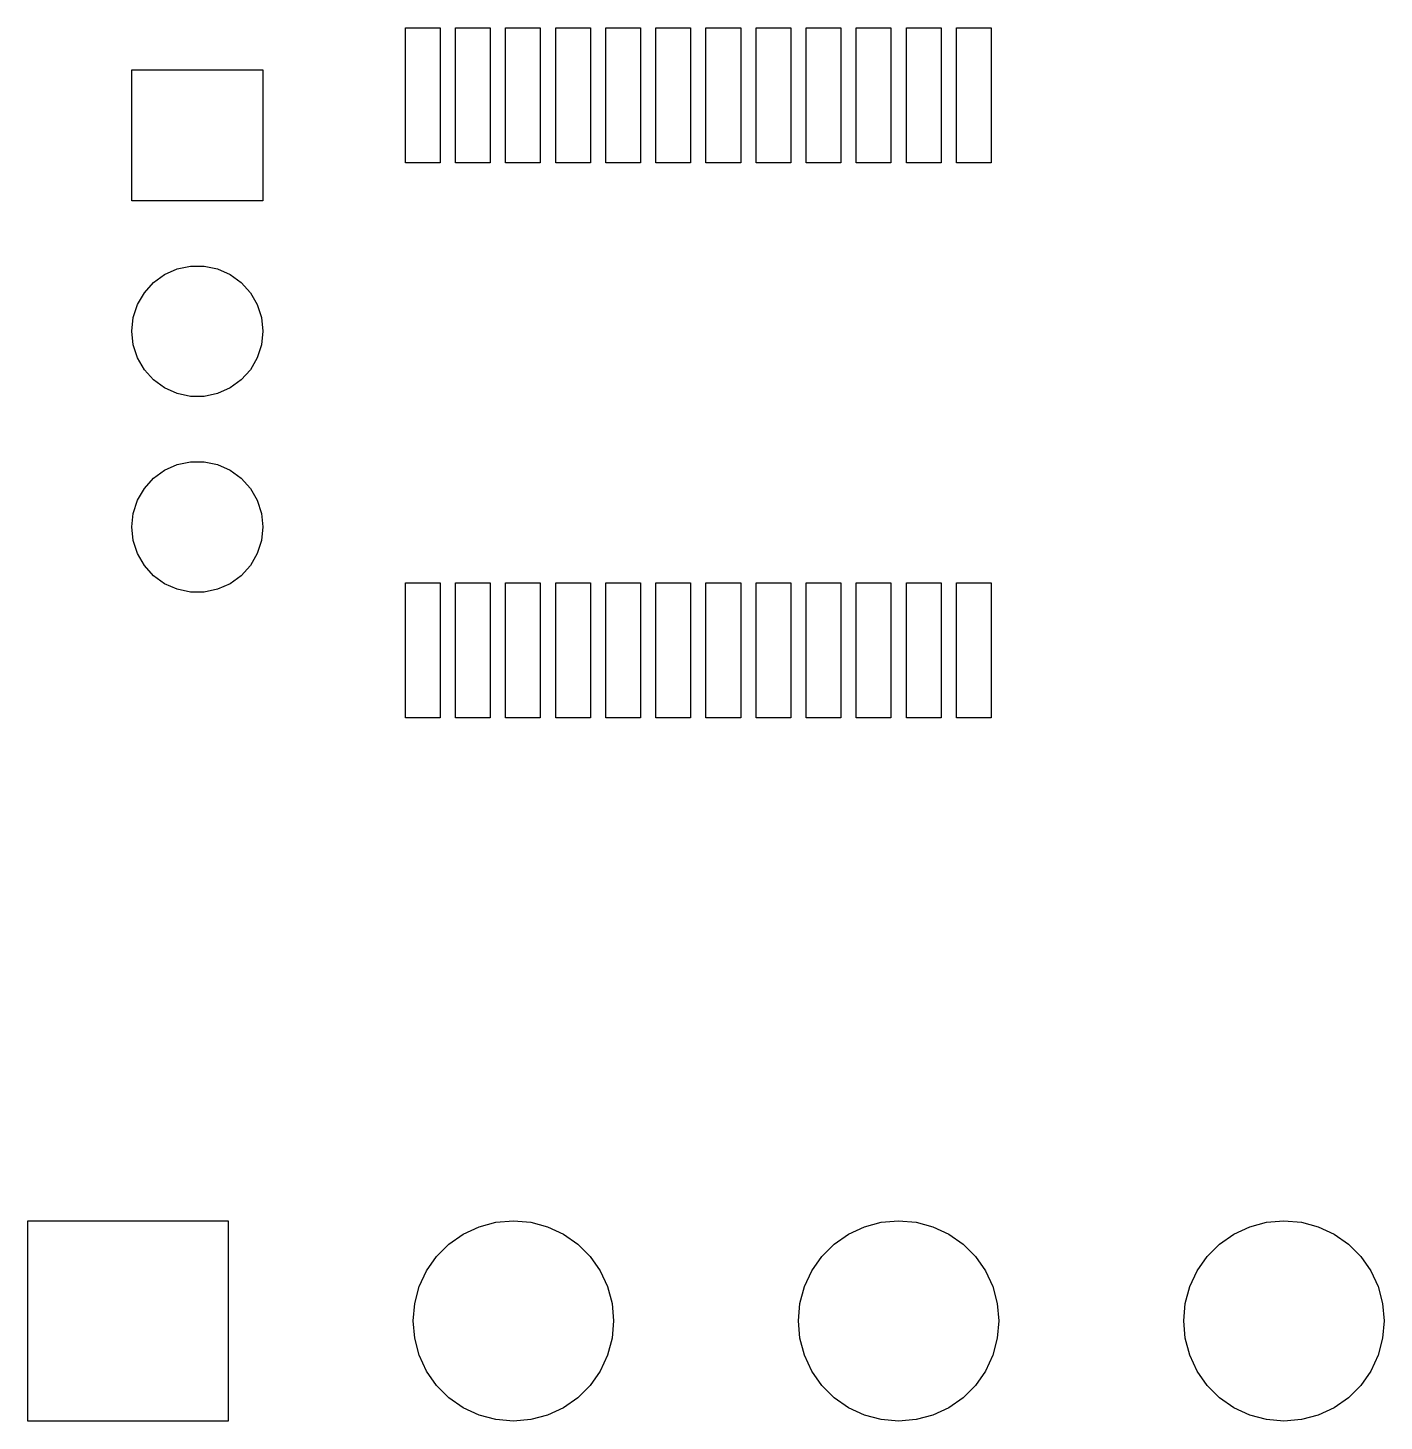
# Model space of a CAD drawing. Extents: x 101.8 to 145.3, y -121.1 to -50.5.
# Drawn here: x 126.8 to 144.4, y -121.1 to -103.02 of the extents above; entities that cross this region are included whole.
import ezdxf

# ---------------------------------------------------------------- set-up
doc = ezdxf.new("R2010")
doc.units = 0
doc.layers.add('BLACK', color=7, linetype='CONTINUOUS')

msp = doc.modelspace()

# ---------------------------------------------------------------- linework, layer by layer
at = {"layer": 'BLACK', "linetype": 'CONTINUOUS'}
for p, q in [((131.7, -104.775), (131.7, -103.025)), ((131.7, -103.025), (132.15, -103.025)), ((132.15, -103.025), (132.15, -104.775)), ((132.35, -104.775), (132.35, -103.025)), ((132.35, -103.025), (132.8, -103.025)), ((132.8, -103.025), (132.8, -104.775)), ((133, -104.775), (133, -103.025)), ((133, -103.025), (133.45, -103.025)), ((133.45, -103.025), (133.45, -104.775)), ((133.65, -104.775), (133.65, -103.025)), ((133.65, -103.025), (134.1, -103.025)), ((134.1, -103.025), (134.1, -104.775)), ((134.3, -104.775), (134.3, -103.025)), ((134.3, -103.025), (134.75, -103.025)), ((134.75, -103.025), (134.75, -104.775)), ((134.95, -104.775), (134.95, -103.025)), ((134.95, -103.025), (135.4, -103.025)), ((135.4, -103.025), (135.4, -104.775)), ((135.6, -104.775), (135.6, -103.025)), ((135.6, -103.025), (136.05, -103.025)), ((136.05, -103.025), (136.05, -104.775)), ((136.25, -104.775), (136.25, -103.025)), ((136.25, -103.025), (136.7, -103.025)), ((136.7, -103.025), (136.7, -104.775)), ((136.9, -104.775), (136.9, -103.025)), ((136.9, -103.025), (137.35, -103.025)), ((137.35, -103.025), (137.35, -104.775)), ((137.55, -104.775), (137.55, -103.025)), ((137.55, -103.025), (138, -103.025)), ((138, -103.025), (138, -104.775)), ((138.2, -104.775), (138.2, -103.025)), ((138.2, -103.025), (138.65, -103.025)), ((138.65, -103.025), (138.65, -104.775)), ((138.85, -104.775), (138.85, -103.025)), ((138.85, -103.025), (139.3, -103.025)), ((139.3, -103.025), (139.3, -104.775)), ((128.15, -105.27), (128.15, -103.57)), ((128.15, -103.57), (129.85, -103.57)), ((129.85, -103.57), (129.85, -105.27)), ((132.15, -104.775), (131.7, -104.775)), ((132.8, -104.775), (132.35, -104.775)), ((133.45, -104.775), (133, -104.775)), ((134.1, -104.775), (133.65, -104.775)), ((134.75, -104.775), (134.3, -104.775)), ((135.4, -104.775), (134.95, -104.775)), ((136.05, -104.775), (135.6, -104.775)), ((136.7, -104.775), (136.25, -104.775)), ((137.35, -104.775), (136.9, -104.775)), ((138, -104.775), (137.55, -104.775)), ((138.65, -104.775), (138.2, -104.775)), ((139.3, -104.775), (138.85, -104.775)), ((129.85, -105.27), (128.15, -105.27)), ((128.431239, -106.328327), (128.575, -106.223878)), ((128.575, -106.223878), (128.737336, -106.151602)), ((128.737336, -106.151602), (128.911151, -106.114656)), ((128.911151, -106.114656), (129.088849, -106.114656)), ((129.088849, -106.114656), (129.262664, -106.151602)), ((129.262664, -106.151602), (129.425, -106.223878)), ((129.425, -106.223878), (129.568761, -106.328327)), ((128.223486, -106.614274), (128.312336, -106.460383)), ((128.312336, -106.460383), (128.431239, -106.328327)), ((129.568761, -106.328327), (129.687664, -106.460383)), ((129.687664, -106.460383), (129.776514, -106.614274)), ((128.168575, -106.783275), (128.223486, -106.614274)), ((129.776514, -106.614274), (129.831425, -106.783275)), ((128.15, -106.96), (128.168575, -106.783275)), ((129.831425, -106.783275), (129.85, -106.96)), ((128.168575, -107.136725), (128.15, -106.96)), ((129.85, -106.96), (129.831425, -107.136725)), ((128.223486, -107.305726), (128.168575, -107.136725)), ((129.831425, -107.136725), (129.776514, -107.305726)), ((128.312336, -107.459617), (128.223486, -107.305726)), ((129.776514, -107.305726), (129.687664, -107.459617)), ((128.431239, -107.591673), (128.312336, -107.459617)), ((129.687664, -107.459617), (129.568761, -107.591673)), ((128.575, -107.696122), (128.431239, -107.591673)), ((128.737336, -107.768398), (128.575, -107.696122)), ((129.425, -107.696122), (129.262664, -107.768398)), ((129.568761, -107.591673), (129.425, -107.696122)), ((128.911151, -107.805344), (128.737336, -107.768398)), ((129.088849, -107.805344), (128.911151, -107.805344)), ((129.262664, -107.768398), (129.088849, -107.805344)), ((128.431239, -108.868327), (128.575, -108.763878)), ((128.575, -108.763878), (128.737336, -108.691602)), ((128.737336, -108.691602), (128.911151, -108.654656)), ((128.911151, -108.654656), (129.088849, -108.654656)), ((129.088849, -108.654656), (129.262664, -108.691602)), ((129.262664, -108.691602), (129.425, -108.763878)), ((129.425, -108.763878), (129.568761, -108.868327)), ((128.312336, -109.000383), (128.431239, -108.868327)), ((129.568761, -108.868327), (129.687664, -109.000383)), ((128.168575, -109.323275), (128.223486, -109.154274)), ((128.223486, -109.154274), (128.312336, -109.000383)), ((129.687664, -109.000383), (129.776514, -109.154274)), ((129.776514, -109.154274), (129.831425, -109.323275)), ((128.15, -109.5), (128.168575, -109.323275)), ((129.831425, -109.323275), (129.85, -109.5)), ((128.168575, -109.676725), (128.15, -109.5)), ((129.85, -109.5), (129.831425, -109.676725)), ((128.223486, -109.845726), (128.168575, -109.676725)), ((129.831425, -109.676725), (129.776514, -109.845726)), ((128.312336, -109.999617), (128.223486, -109.845726)), ((129.776514, -109.845726), (129.687664, -109.999617)), ((128.431239, -110.131673), (128.312336, -109.999617)), ((129.687664, -109.999617), (129.568761, -110.131673)), ((128.575, -110.236122), (128.431239, -110.131673)), ((128.737336, -110.308398), (128.575, -110.236122)), ((129.425, -110.236122), (129.262664, -110.308398)), ((129.568761, -110.131673), (129.425, -110.236122)), ((131.7, -111.975), (131.7, -110.225)), ((131.7, -110.225), (132.15, -110.225)), ((132.15, -110.225), (132.15, -111.975)), ((132.35, -111.975), (132.35, -110.225)), ((132.35, -110.225), (132.8, -110.225)), ((132.8, -110.225), (132.8, -111.975)), ((133, -111.975), (133, -110.225)), ((133, -110.225), (133.45, -110.225)), ((133.45, -110.225), (133.45, -111.975)), ((133.65, -111.975), (133.65, -110.225)), ((133.65, -110.225), (134.1, -110.225)), ((134.1, -110.225), (134.1, -111.975)), ((134.3, -111.975), (134.3, -110.225)), ((134.3, -110.225), (134.75, -110.225)), ((134.75, -110.225), (134.75, -111.975)), ((134.95, -111.975), (134.95, -110.225)), ((134.95, -110.225), (135.4, -110.225)), ((135.4, -110.225), (135.4, -111.975)), ((135.6, -111.975), (135.6, -110.225)), ((135.6, -110.225), (136.05, -110.225)), ((136.05, -110.225), (136.05, -111.975)), ((136.25, -111.975), (136.25, -110.225)), ((136.25, -110.225), (136.7, -110.225)), ((136.7, -110.225), (136.7, -111.975)), ((136.9, -111.975), (136.9, -110.225)), ((136.9, -110.225), (137.35, -110.225)), ((137.35, -110.225), (137.35, -111.975)), ((137.55, -111.975), (137.55, -110.225)), ((137.55, -110.225), (138, -110.225)), ((138, -110.225), (138, -111.975)), ((138.2, -111.975), (138.2, -110.225)), ((138.2, -110.225), (138.65, -110.225)), ((138.65, -110.225), (138.65, -111.975)), ((138.85, -111.975), (138.85, -110.225)), ((138.85, -110.225), (139.3, -110.225)), ((139.3, -110.225), (139.3, -111.975)), ((128.911151, -110.345344), (128.737336, -110.308398)), ((129.088849, -110.345344), (128.911151, -110.345344)), ((129.262664, -110.308398), (129.088849, -110.345344)), ((132.15, -111.975), (131.7, -111.975)), ((132.8, -111.975), (132.35, -111.975)), ((133.45, -111.975), (133, -111.975)), ((134.1, -111.975), (133.65, -111.975)), ((134.75, -111.975), (134.3, -111.975)), ((135.4, -111.975), (134.95, -111.975)), ((136.05, -111.975), (135.6, -111.975)), ((136.7, -111.975), (136.25, -111.975)), ((137.35, -111.975), (136.9, -111.975)), ((138, -111.975), (137.55, -111.975)), ((138.65, -111.975), (138.2, -111.975)), ((139.3, -111.975), (138.85, -111.975)), ((126.8, -121.1), (126.8, -118.5)), ((126.8, -118.5), (129.4, -118.5)), ((129.4, -118.5), (129.4, -121.1)), ((132.655374, -118.5784), (132.874257, -118.51975)), ((132.874257, -118.51975), (133.1, -118.5)), ((133.1, -118.5), (133.325743, -118.51975)), ((133.325743, -118.51975), (133.544626, -118.5784)), ((137.655374, -118.5784), (137.874257, -118.51975)), ((137.874257, -118.51975), (138.1, -118.5)), ((138.1, -118.5), (138.325743, -118.51975)), ((138.325743, -118.51975), (138.544626, -118.5784)), ((142.655374, -118.5784), (142.874257, -118.51975)), ((142.874257, -118.51975), (143.1, -118.5)), ((143.1, -118.5), (143.325743, -118.51975)), ((143.325743, -118.51975), (143.544626, -118.5784)), ((132.264376, -118.804142), (132.45, -118.674167)), ((132.45, -118.674167), (132.655374, -118.5784)), ((133.544626, -118.5784), (133.75, -118.674167)), ((133.75, -118.674167), (133.935624, -118.804142)), ((137.264376, -118.804142), (137.45, -118.674167)), ((137.45, -118.674167), (137.655374, -118.5784)), ((138.544626, -118.5784), (138.75, -118.674167)), ((138.75, -118.674167), (138.935624, -118.804142)), ((142.264376, -118.804142), (142.45, -118.674167)), ((142.45, -118.674167), (142.655374, -118.5784)), ((143.544626, -118.5784), (143.75, -118.674167)), ((143.75, -118.674167), (143.935624, -118.804142)), ((132.104142, -118.964376), (132.264376, -118.804142)), ((133.935624, -118.804142), (134.095858, -118.964376)), ((137.104142, -118.964376), (137.264376, -118.804142)), ((138.935624, -118.804142), (139.095858, -118.964376)), ((142.104142, -118.964376), (142.264376, -118.804142)), ((143.935624, -118.804142), (144.095858, -118.964376)), ((131.974167, -119.15), (132.104142, -118.964376)), ((134.095858, -118.964376), (134.225833, -119.15)), ((136.974167, -119.15), (137.104142, -118.964376)), ((139.095858, -118.964376), (139.225833, -119.15)), ((141.974167, -119.15), (142.104142, -118.964376)), ((144.095858, -118.964376), (144.225833, -119.15)), ((131.8784, -119.355374), (131.974167, -119.15)), ((134.225833, -119.15), (134.3216, -119.355374)), ((136.8784, -119.355374), (136.974167, -119.15)), ((139.225833, -119.15), (139.3216, -119.355374)), ((141.8784, -119.355374), (141.974167, -119.15)), ((144.225833, -119.15), (144.3216, -119.355374)), ((131.81975, -119.574257), (131.8784, -119.355374)), ((134.3216, -119.355374), (134.38025, -119.574257)), ((136.81975, -119.574257), (136.8784, -119.355374)), ((139.3216, -119.355374), (139.38025, -119.574257)), ((141.81975, -119.574257), (141.8784, -119.355374)), ((144.3216, -119.355374), (144.38025, -119.574257)), ((131.8, -119.8), (131.81975, -119.574257)), ((134.38025, -119.574257), (134.4, -119.8)), ((136.8, -119.8), (136.81975, -119.574257)), ((139.38025, -119.574257), (139.4, -119.8)), ((141.8, -119.8), (141.81975, -119.574257)), ((144.38025, -119.574257), (144.4, -119.8)), ((131.81975, -120.025743), (131.8, -119.8)), ((134.4, -119.8), (134.38025, -120.025743)), ((136.81975, -120.025743), (136.8, -119.8)), ((139.4, -119.8), (139.38025, -120.025743)), ((141.81975, -120.025743), (141.8, -119.8)), ((144.4, -119.8), (144.38025, -120.025743)), ((131.8784, -120.244626), (131.81975, -120.025743)), ((134.38025, -120.025743), (134.3216, -120.244626)), ((136.8784, -120.244626), (136.81975, -120.025743)), ((139.38025, -120.025743), (139.3216, -120.244626)), ((141.8784, -120.244626), (141.81975, -120.025743)), ((144.38025, -120.025743), (144.3216, -120.244626)), ((131.974167, -120.45), (131.8784, -120.244626)), ((134.3216, -120.244626), (134.225833, -120.45)), ((136.974167, -120.45), (136.8784, -120.244626)), ((139.3216, -120.244626), (139.225833, -120.45)), ((141.974167, -120.45), (141.8784, -120.244626)), ((144.3216, -120.244626), (144.225833, -120.45)), ((132.104142, -120.635624), (131.974167, -120.45)), ((134.225833, -120.45), (134.095858, -120.635624)), ((137.104142, -120.635624), (136.974167, -120.45)), ((139.225833, -120.45), (139.095858, -120.635624)), ((142.104142, -120.635624), (141.974167, -120.45)), ((144.225833, -120.45), (144.095858, -120.635624)), ((132.264376, -120.795858), (132.104142, -120.635624)), ((134.095858, -120.635624), (133.935624, -120.795858)), ((137.264376, -120.795858), (137.104142, -120.635624)), ((139.095858, -120.635624), (138.935624, -120.795858)), ((142.264376, -120.795858), (142.104142, -120.635624)), ((144.095858, -120.635624), (143.935624, -120.795858)), ((132.45, -120.925833), (132.264376, -120.795858)), ((133.935624, -120.795858), (133.75, -120.925833)), ((137.45, -120.925833), (137.264376, -120.795858)), ((138.935624, -120.795858), (138.75, -120.925833)), ((142.45, -120.925833), (142.264376, -120.795858)), ((143.935624, -120.795858), (143.75, -120.925833)), ((129.4, -121.1), (126.8, -121.1)), ((132.655374, -121.0216), (132.45, -120.925833)), ((132.874257, -121.08025), (132.655374, -121.0216)), ((133.1, -121.1), (132.874257, -121.08025)), ((133.325743, -121.08025), (133.1, -121.1)), ((133.544626, -121.0216), (133.325743, -121.08025)), ((133.75, -120.925833), (133.544626, -121.0216)), ((137.655374, -121.0216), (137.45, -120.925833)), ((137.874257, -121.08025), (137.655374, -121.0216)), ((138.1, -121.1), (137.874257, -121.08025)), ((138.325743, -121.08025), (138.1, -121.1)), ((138.544626, -121.0216), (138.325743, -121.08025)), ((138.75, -120.925833), (138.544626, -121.0216)), ((142.655374, -121.0216), (142.45, -120.925833)), ((142.874257, -121.08025), (142.655374, -121.0216)), ((143.1, -121.1), (142.874257, -121.08025)), ((143.325743, -121.08025), (143.1, -121.1)), ((143.544626, -121.0216), (143.325743, -121.08025)), ((143.75, -120.925833), (143.544626, -121.0216))]:
    msp.add_line(p, q, dxfattribs=at)

doc.saveas('drawing.dxf')
